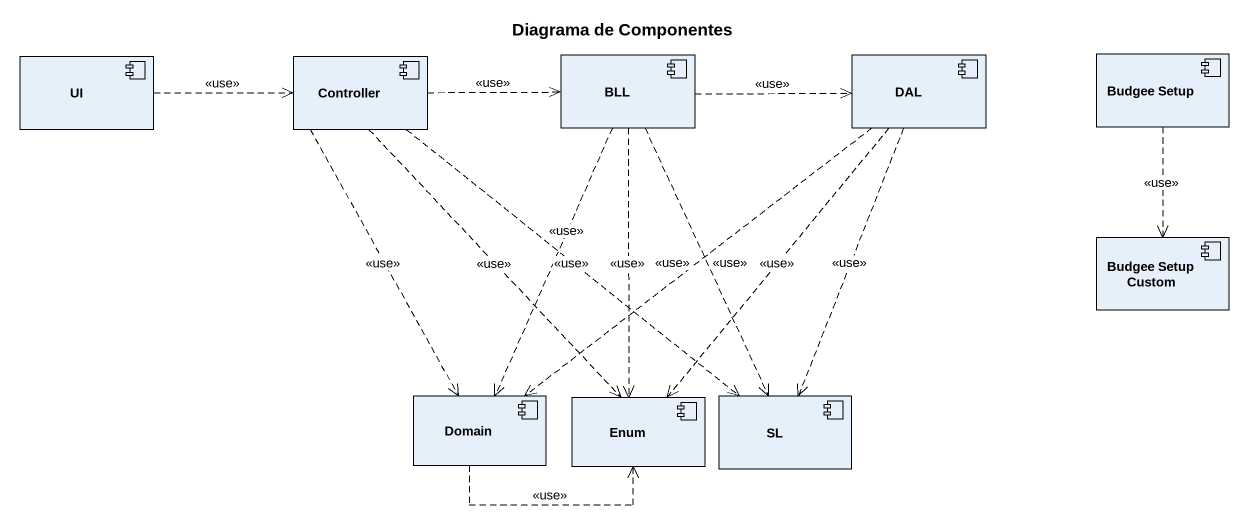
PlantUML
@startuml
title Diagrama de Componentes
component UI
component Controller
component BLL
component DAL
component "Budgee Setup" as Budgee_Setup
component "Budgee Setup Custom" as Budgee_Setup_Custom
component Domain
component "Enum" as Enum_
component SL
UI .right.> Controller : <<use>>
Controller .right.> BLL : <<use>>
Controller ..> Domain : <<use>>
Controller ..> Enum_ : <<use>>
Controller ..> SL : <<use>>
BLL .right.> DAL : <<use>>
BLL ..> Domain : <<use>>
BLL ..> Enum_ : <<use>>
BLL ..> SL : <<use>>
DAL ..> Domain : <<use>>
DAL ..> Enum_ : <<use>>
DAL ..> SL : <<use>>
Budgee_Setup ..> Budgee_Setup_Custom : <<use>>
Domain .right.> Enum_ : <<use>>
@enduml
